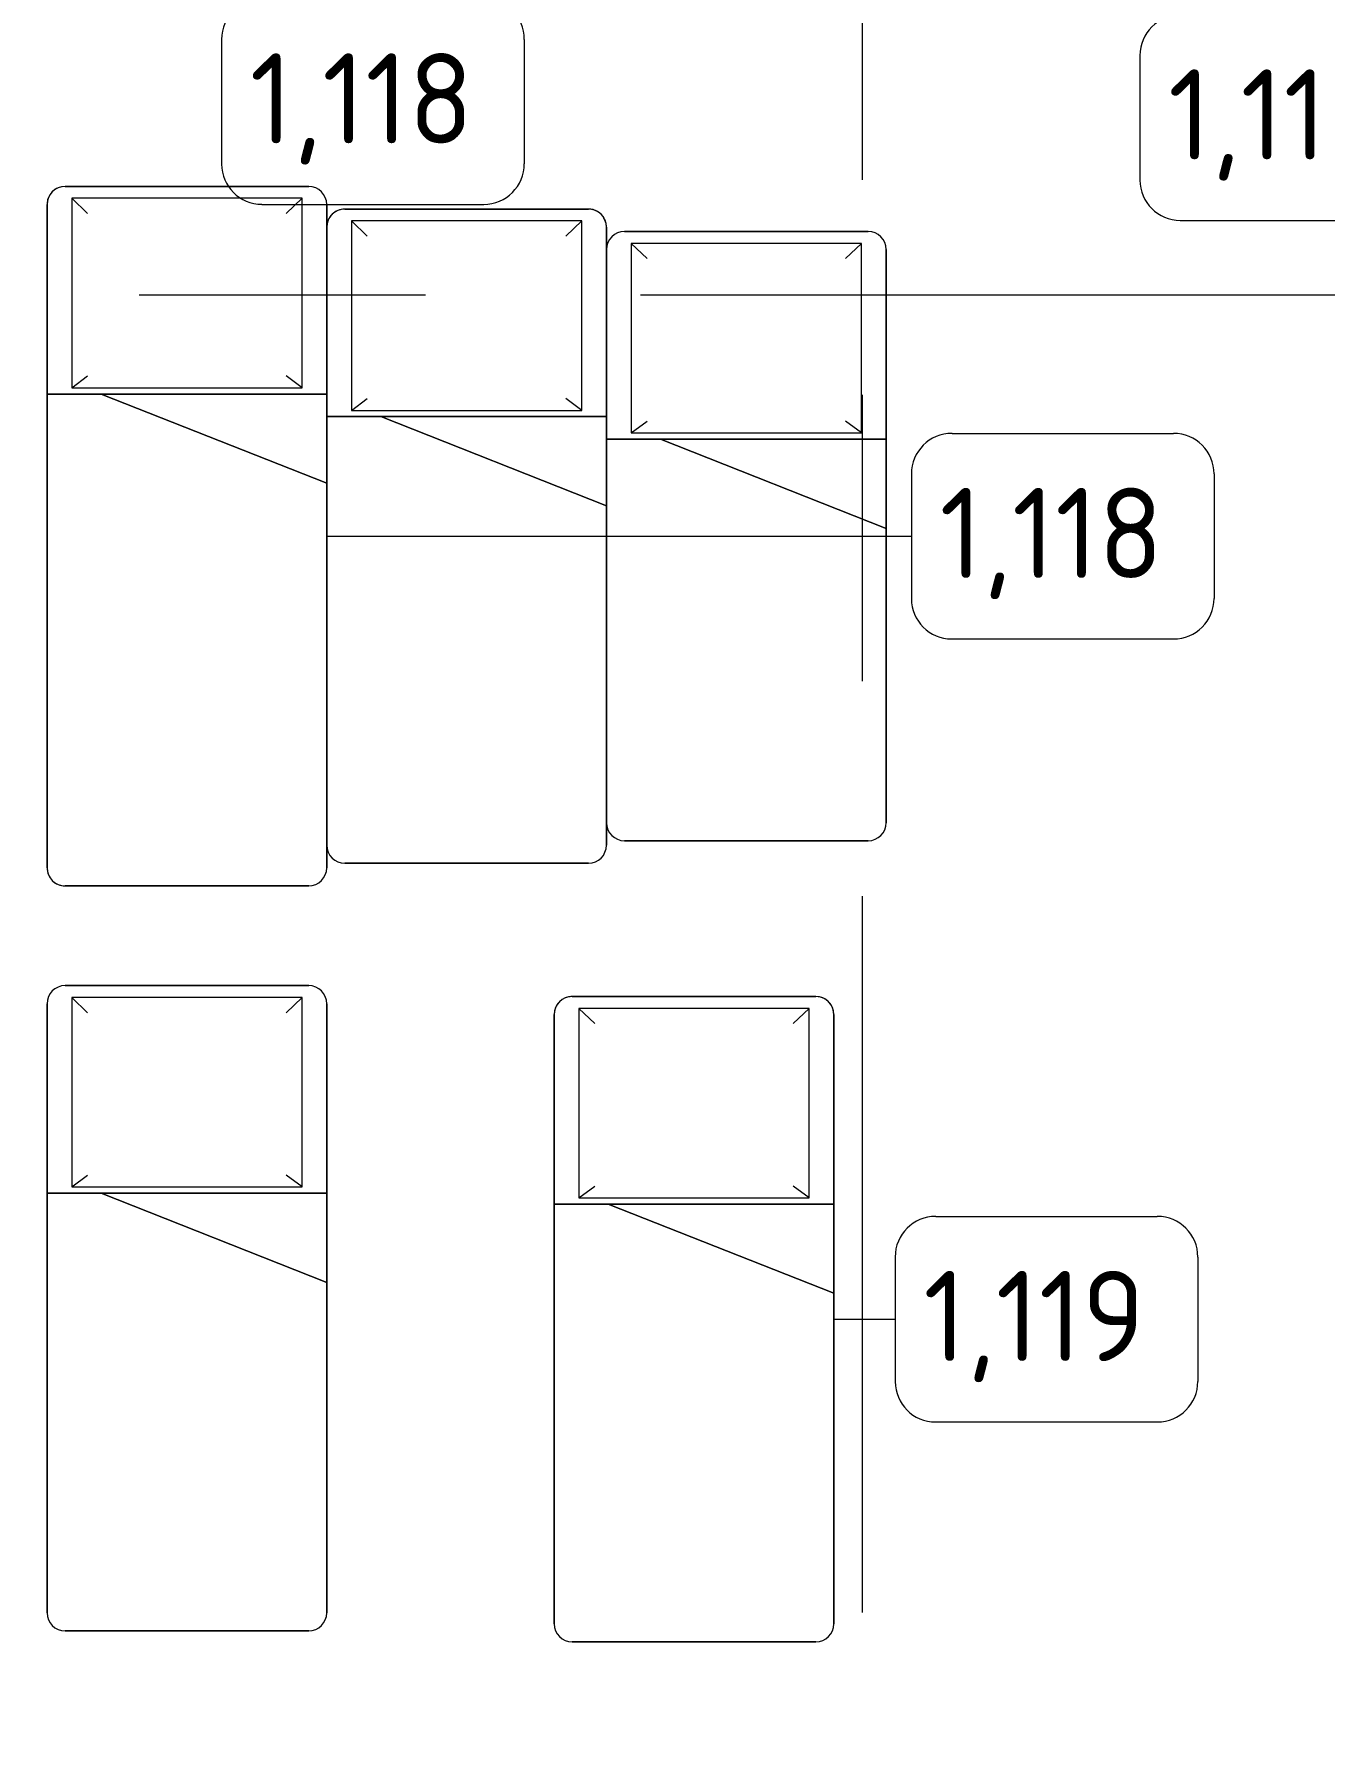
# Model space of a CAD drawing. Header units: millimetres. Extents: x 957 to 67880, y -2706 to 27400.
# Drawn here: x 61844 to 64704, y 4617 to 8378 of the extents above; entities that cross this region are included whole.
import ezdxf

# ---------------------------------------------------------------- set-up
doc = ezdxf.new("R2010")
doc.units = ezdxf.units.MM
doc.linetypes.add('Осевая', pattern=[3175, 635, -476.25, 1587.5, -476.25])
doc.layers.add('I-FURN-1', color=9, linetype='Continuous', lineweight=9, true_color=0x808080)
doc.layers.add('I-FURN-IDEN', color=7, linetype='Continuous', lineweight=9)
doc.layers.add('Оси-2', color=7, linetype='Осевая', lineweight=9)
doc.styles.add('GOST Common_4', font='GOST_Common.ttf', dxfattribs={"height": 200})

# ---------------------------------------------------------------- blocks, each defined once
blk = doc.blocks.new('Bed - Small Sizes - 1_119-V58-План расстановки мебели и оборудования 3 этажа в осях 23-33')
at = {"layer": 'I-FURN-1'}
for p, q in [((247.3, 0), (-292.7, 0)), ((-292.7, 0), (247.3, 0)), ((247.3, 0), (-292.7, 0)), ((-292.7, 0), (247.3, 0)), ((-277.5, -26.2), (-242.7, -60)), ((232.5, -26.2), (-277.5, -26.2)), ((-277.5, -26.2), (-277.5, -446.2)), ((232.5, -26.2), (-277.5, -26.2)), ((-277.5, -26.2), (-277.5, -446.2)), ((232.5, -26.2), (197.3, -60)), ((232.5, -446.2), (232.5, -26.2)), ((232.5, -446.2), (232.5, -26.2)), ((-332.7, -40), (-332.7, -460)), ((-332.7, -460), (-332.7, -40)), ((-332.7, -40), (-332.7, -460)), ((-332.7, -460), (-332.7, -40)), ((287.3, -460), (287.3, -40)), ((287.3, -40), (287.3, -460)), ((287.3, -657.7), (287.3, -40)), ((287.3, -40), (287.3, -657.7)), ((-277.5, -446.2), (-242.7, -420)), ((-277.5, -446.2), (232.5, -446.2)), ((-277.5, -446.2), (232.5, -446.2)), ((232.5, -446.2), (197.3, -420)), ((-332.7, -460), (-212.7, -460)), ((-212.7, -460), (-332.7, -460)), ((-332.7, -460), (-332.7, -1390)), ((-332.7, -1390), (-332.7, -460)), ((-332.7, -460), (-212.7, -460)), ((-212.7, -460), (287.3, -460)), ((287.3, -460), (-212.7, -460)), ((287.3, -460), (-212.7, -460)), ((-212.7, -460), (287.3, -657.7)), ((287.3, -657.7), (-212.7, -460)), ((-212.7, -460), (287.3, -460)), ((-212.7, -460), (287.3, -657.7)), ((-212.7, -460), (287.3, -460)), ((287.3, -657.7), (287.3, -460)), ((287.3, -460), (287.3, -657.7)), ((287.3, -1390), (287.3, -657.7)), ((287.3, -657.7), (287.3, -1390)), ((-292.7, -1430), (247.3, -1430)), ((247.3, -1430), (-292.7, -1430))]:
    blk.add_line(p, q, dxfattribs=at)
for centre, start, end in [((-292.7, -40), 90, 180), ((-292.7, -40), 90, 180), ((247.3, -40), 360, 90), ((247.3, -40), 0, 90), ((-292.7, -40), 90, 180), ((-292.7, -40), 90, 180), ((247.3, -40), 0, 90), ((247.3, -40), 0, 90), ((-292.7, -1390), 180, 270), ((-292.7, -1390), 180, 270), ((247.3, -1390), 270, 0), ((247.3, -1390), 270, 0)]:
    blk.add_arc(centre, 40, start, end, dxfattribs=at)
blk = doc.blocks.new('Bed - Small Sizes - 1_119-V62-План расстановки мебели и оборудования 3 этажа в осях 23-33')
at = {"layer": 'I-FURN-1'}
for p, q in [((247.3, 0), (-292.7, 0)), ((-292.7, 0), (247.3, 0)), ((247.3, 0), (-292.7, 0)), ((-292.7, 0), (247.3, 0)), ((-277.5, -26.2), (-242.7, -60)), ((232.5, -26.2), (-277.5, -26.2)), ((-277.5, -26.2), (-277.5, -446.2)), ((232.5, -26.2), (-277.5, -26.2)), ((-277.5, -26.2), (-277.5, -446.2)), ((232.5, -26.2), (197.3, -60)), ((232.5, -446.2), (232.5, -26.2)), ((232.5, -446.2), (232.5, -26.2)), ((-332.7, -40), (-332.7, -460)), ((-332.7, -460), (-332.7, -40)), ((-332.7, -40), (-332.7, -460)), ((-332.7, -460), (-332.7, -40)), ((287.3, -460), (287.3, -40)), ((287.3, -40), (287.3, -460)), ((287.3, -657.7), (287.3, -40)), ((287.3, -40), (287.3, -657.7)), ((-277.5, -446.2), (-242.7, -420)), ((-277.5, -446.2), (232.5, -446.2)), ((-277.5, -446.2), (232.5, -446.2)), ((232.5, -446.2), (197.3, -420)), ((-332.7, -460), (-212.7, -460)), ((-212.7, -460), (-332.7, -460)), ((-332.7, -460), (-332.7, -1390)), ((-332.7, -1390), (-332.7, -460)), ((-332.7, -460), (-212.7, -460)), ((-212.7, -460), (287.3, -460)), ((287.3, -460), (-212.7, -460)), ((287.3, -460), (-212.7, -460)), ((-212.7, -460), (287.3, -657.7)), ((287.3, -657.7), (-212.7, -460)), ((-212.7, -460), (287.3, -460)), ((-212.7, -460), (287.3, -657.7)), ((-212.7, -460), (287.3, -460)), ((287.3, -657.7), (287.3, -460)), ((287.3, -460), (287.3, -657.7)), ((287.3, -1390), (287.3, -657.7)), ((287.3, -657.7), (287.3, -1390)), ((-292.7, -1430), (247.3, -1430)), ((247.3, -1430), (-292.7, -1430))]:
    blk.add_line(p, q, dxfattribs=at)
for centre, start, end in [((-292.7, -40), 90, 180), ((-292.7, -40), 90, 180), ((247.3, -40), 360, 90), ((247.3, -40), 0, 90), ((-292.7, -40), 90, 180), ((-292.7, -40), 105, 180), ((-292.7, -40), 90, 105), ((247.3, -40), 60, 90), ((247.3, -40), 0, 90), ((247.3, -40), 0, 60), ((-292.7, -1390), 180, 270), ((-292.7, -1390), 180, 270), ((247.3, -1390), 270, 0), ((247.3, -1390), 270, 0)]:
    blk.add_arc(centre, 40, start, end, dxfattribs=at)
blk = doc.blocks.new('Bed - Small Sizes - 1_118-V63-План расстановки мебели и оборудования 3 этажа в осях 23-33')
at = {"layer": 'I-FURN-1'}
for p, q in [((247.3, 0), (-292.7, 0)), ((-292.7, 0), (247.3, 0)), ((247.3, 0), (-292.7, 0)), ((-292.7, 0), (247.3, 0)), ((-277.5, -26.2), (-242.7, -60)), ((232.5, -26.2), (-277.5, -26.2)), ((-277.5, -26.2), (-277.5, -446.2)), ((232.5, -26.2), (-277.5, -26.2)), ((-277.5, -26.2), (-277.5, -446.2)), ((232.5, -26.2), (197.3, -60)), ((232.5, -446.2), (232.5, -26.2)), ((232.5, -446.2), (232.5, -26.2)), ((-332.7, -40), (-332.7, -460)), ((-332.7, -460), (-332.7, -40)), ((-332.7, -40), (-332.7, -460)), ((-332.7, -460), (-332.7, -40)), ((287.3, -460), (287.3, -40)), ((287.3, -40), (287.3, -90)), ((287.3, -90), (287.3, -40)), ((287.3, -40), (287.3, -90)), ((287.3, -90), (287.3, -460)), ((287.3, -510), (287.3, -90)), ((287.3, -90), (287.3, -510)), ((-277.5, -446.2), (-242.7, -420)), ((-277.5, -446.2), (232.5, -446.2)), ((-277.5, -446.2), (232.5, -446.2)), ((232.5, -446.2), (197.3, -420)), ((-332.7, -460), (-212.7, -460)), ((-212.7, -460), (-332.7, -460)), ((-332.7, -460), (-332.7, -1510)), ((-332.7, -1510), (-332.7, -460)), ((-332.7, -460), (-212.7, -460)), ((-212.7, -460), (287.3, -460)), ((287.3, -460), (-212.7, -460)), ((287.3, -460), (-212.7, -460)), ((-212.7, -460), (287.3, -657.7)), ((287.3, -657.7), (-212.7, -460)), ((-212.7, -460), (287.3, -460)), ((-212.7, -460), (287.3, -657.7)), ((-212.7, -460), (287.3, -460)), ((287.3, -657.7), (287.3, -460)), ((287.3, -460), (287.3, -510)), ((287.3, -510), (287.3, -657.7)), ((287.3, -657.7), (287.3, -510)), ((287.3, -510), (287.3, -657.7)), ((287.3, -1510), (287.3, -657.7)), ((287.3, -657.7), (287.3, -1459.9)), ((287.3, -1460), (287.3, -1510)), ((-292.7, -1550), (247.3, -1550)), ((247.3, -1550), (-292.7, -1550))]:
    blk.add_line(p, q, dxfattribs=at)
for centre, start, end in [((-292.7, -40), 90, 180), ((-292.7, -40), 90, 180), ((247.3, -40), 360, 90), ((247.3, -40), 0, 90), ((-292.7, -40), 90, 180), ((-292.7, -40), 165, 180), ((-292.7, -40), 90, 165), ((247.3, -40), 0, 90), ((247.3, -40), 0, 90), ((-292.7, -1510), 180, 270), ((-292.7, -1510), 180, 225), ((-292.7, -1510), 225, 270), ((247.3, -1510), 270, 360), ((247.3, -1510), 270, 0)]:
    blk.add_arc(centre, 40, start, end, dxfattribs=at)
blk = doc.blocks.new('Bed - Small Sizes - Single 5-V64-План расстановки мебели и оборудования 3 этажа в осях 23-33')
at = {"layer": 'I-FURN-1'}
for p, q in [((247.3, 0), (-292.7, 0)), ((-292.7, 0), (247.3, 0)), ((247.3, 0), (-292.7, 0)), ((-292.7, 0), (247.3, 0)), ((-277.5, -26.2), (-242.7, -60)), ((232.5, -26.2), (-277.5, -26.2)), ((-277.5, -26.2), (-277.5, -446.2)), ((232.5, -26.2), (-277.5, -26.2)), ((-277.5, -26.2), (-277.5, -446.2)), ((232.5, -26.2), (197.3, -60)), ((232.5, -446.2), (232.5, -26.2)), ((232.5, -446.2), (232.5, -26.2)), ((-332.7, -40), (-332.7, -410)), ((-332.7, -460), (-332.7, -40)), ((-332.7, -40), (-332.7, -460)), ((-332.7, -460), (-332.7, -40)), ((287.3, -460), (287.3, -40)), ((287.3, -40), (287.3, -90)), ((287.3, -90), (287.3, -40)), ((287.3, -40), (287.3, -90)), ((287.3, -90), (287.3, -460)), ((287.3, -510), (287.3, -90)), ((287.3, -90), (287.3, -510)), ((-332.7, -410), (-332.7, -460)), ((-277.5, -446.2), (-242.7, -420)), ((-277.5, -446.2), (232.5, -446.2)), ((-277.5, -446.2), (232.5, -446.2)), ((232.5, -446.2), (197.3, -420)), ((-332.7, -460), (-212.7, -460)), ((-212.7, -460), (-332.7, -460)), ((-332.7, -460), (-332.7, -607.7)), ((-332.7, -607.7), (-332.7, -460)), ((-332.7, -460), (-212.7, -460)), ((-212.7, -460), (287.3, -460)), ((287.3, -460), (-212.7, -460)), ((287.3, -460), (-212.7, -460)), ((-212.7, -460), (287.3, -657.7)), ((287.3, -657.7), (-212.7, -460)), ((-212.7, -460), (287.3, -460)), ((-212.7, -460), (287.3, -657.7)), ((-212.7, -460), (287.3, -460)), ((287.3, -657.7), (287.3, -460)), ((287.3, -460), (287.3, -510)), ((287.3, -510), (287.3, -657.7)), ((287.3, -657.7), (287.3, -510)), ((287.3, -510), (287.3, -657.7)), ((-332.7, -607.7), (-332.7, -1410)), ((-332.7, -1410), (-332.7, -607.7)), ((287.3, -1410), (287.3, -657.7)), ((287.3, -657.7), (287.3, -1360)), ((287.3, -1360), (287.3, -1410)), ((-292.7, -1450), (247.3, -1450)), ((247.3, -1450), (-292.7, -1450))]:
    blk.add_line(p, q, dxfattribs=at)
for centre, start, end in [((-292.7, -40), 90, 180), ((-292.7, -40), 90, 180), ((247.3, -40), 360, 90), ((247.3, -40), 0, 90), ((-292.7, -40), 90, 180), ((-292.7, -40), 135, 180), ((-292.7, -40), 90, 135), ((247.3, -40), 75, 90), ((247.3, -40), 0, 90), ((247.3, -40), 15, 75), ((247.3, -40), 0, 15), ((-292.7, -1410), 180, 270), ((-292.7, -1410), 180, 270), ((247.3, -1410), 270, 0), ((247.3, -1410), 270, 0)]:
    blk.add_arc(centre, 40, start, end, dxfattribs=at)
blk = doc.blocks.new('Bed - Small Sizes - Single 6-V65-План расстановки мебели и оборудования 3 этажа в осях 23-33')
at = {"layer": 'I-FURN-1'}
for p, q in [((247.3, 0), (-292.7, 0)), ((-292.7, 0), (247.3, 0)), ((247.3, 0), (-292.7, 0)), ((-292.7, 0), (247.3, 0)), ((-277.5, -26.2), (-242.7, -60)), ((232.5, -26.2), (-277.5, -26.2)), ((-277.5, -26.2), (-277.5, -446.2)), ((232.5, -26.2), (-277.5, -26.2)), ((-277.5, -26.2), (-277.5, -446.2)), ((232.5, -26.2), (197.3, -60)), ((232.5, -446.2), (232.5, -26.2)), ((232.5, -446.2), (232.5, -26.2)), ((-332.7, -40), (-332.7, -410)), ((-332.7, -460), (-332.7, -40)), ((-332.7, -40), (-332.7, -460)), ((-332.7, -460), (-332.7, -40)), ((287.3, -460), (287.3, -40)), ((287.3, -40), (287.3, -460)), ((287.3, -657.7), (287.3, -40)), ((287.3, -40), (287.3, -657.7)), ((-332.7, -410), (-332.7, -460)), ((-277.5, -446.2), (-242.7, -420)), ((-277.5, -446.2), (232.5, -446.2)), ((-277.5, -446.2), (232.5, -446.2)), ((232.5, -446.2), (197.3, -420)), ((-332.7, -460), (-212.7, -460)), ((-212.7, -460), (-332.7, -460)), ((-332.7, -460), (-332.7, -607.7)), ((-332.7, -607.7), (-332.7, -460)), ((-332.7, -460), (-212.7, -460)), ((-212.7, -460), (287.3, -460)), ((287.3, -460), (-212.7, -460)), ((287.3, -460), (-212.7, -460)), ((-212.7, -460), (287.3, -657.7)), ((287.3, -657.7), (-212.7, -460)), ((-212.7, -460), (287.3, -460)), ((-212.7, -460), (287.3, -657.7)), ((-212.7, -460), (287.3, -460)), ((287.3, -657.7), (287.3, -460)), ((287.3, -460), (287.3, -657.7)), ((-332.7, -607.7), (-332.7, -1310)), ((-332.7, -1310), (-332.7, -607.7)), ((287.3, -1310), (287.3, -657.7)), ((287.3, -657.7), (287.3, -1310)), ((-292.7, -1350), (247.3, -1350)), ((247.3, -1350), (-292.7, -1350))]:
    blk.add_line(p, q, dxfattribs=at)
for centre, start, end in [((-292.7, -40), 90, 180), ((-292.7, -40), 90, 180), ((247.3, -40), 360, 90), ((247.3, -40), 0, 90), ((-292.7, -40), 90, 180), ((-292.7, -40), 90, 180), ((247.3, -40), 0, 90), ((247.3, -40), 0, 90), ((-292.7, -1310), 180, 270), ((-292.7, -1310), 180, 270), ((247.3, -1310), 270, 0), ((247.3, -1310), 270, 0)]:
    blk.add_arc(centre, 40, start, end, dxfattribs=at)
blk = doc.blocks.new('Марка_Мебель - В прямоуг_Balcon_Марка-25523697-План расстановки мебели и оборудования 3 этажа в осях 23-33')
at = {"layer": 'I-FURN-IDEN'}
for p, q in [((-2.455, 2.278), (2.455, 2.278)), ((-3.355, 1.378), (-3.355, -1.384)), ((3.355, 1.378), (3.355, -1.378)), ((-2.461, -2.278), (2.455, -2.278))]:
    blk.add_line(p, q, dxfattribs=at)
for centre, radius, start, end in [((-2.455, 1.378), 0.9, 90, 180), ((2.455, 1.378), 0.9, 0, 90), ((-2.461, -1.384), 0.893, 180, 270), ((2.455, -1.378), 0.9, 270, 0)]:
    blk.add_arc(centre, radius, start, end, dxfattribs=at)

msp = doc.modelspace()

# ---------------------------------------------------------------- linework, layer by layer
at = {"layer": 'I-FURN-IDEN'}
for p, q in [((62493.1, 7265.3), (63789.2, 7265.3)), ((63617.1, 5530), (63753.2, 5530))]:
    msp.add_line(p, q, dxfattribs=at)
at = {"layer": 'Оси-2'}
for p, q in [((63680.5, 593.7), (63680.5, 19191.6)), ((27152.2, 7800), (65200.5, 7800))]:
    msp.add_line(p, q, dxfattribs=at)

# ---------------------------------------------------------------- block references
at = {"layer": 'I-FURN-1'}
for name, p in [('Bed - Small Sizes - 1_118-V63-План расстановки мебели и оборудования 3 этажа в осях 23-33', (62205.8, 8040.3)), ('Bed - Small Sizes - Single 5-V64-План расстановки мебели и оборудования 3 этажа в осях 23-33', (62825.8, 7990.3)), ('Bed - Small Sizes - Single 6-V65-План расстановки мебели и оборудования 3 этажа в осях 23-33', (63445.8, 7940.3)), ('Bed - Small Sizes - 1_119-V58-План расстановки мебели и оборудования 3 этажа в осях 23-33', (62205.8, 6269.2)), ('Bed - Small Sizes - 1_119-V62-План расстановки мебели и оборудования 3 этажа в осях 23-33', (63329.8, 6245))]:
    msp.add_blockref(name, p, dxfattribs=at)
at = {"layer": 'I-FURN-IDEN', "xscale": 99.99999999999993, "yscale": 99.99999999999993, "zscale": 99.99999999999993}
for p in [(62595.5, 8228.4), (64631.3, 8192.7), (64124.7, 7265.3), (64088.7, 5530)]:
    msp.add_blockref('Марка_Мебель - В прямоуг_Balcon_Марка-25523697-План расстановки мебели и оборудования 3 этажа в осях 23-33', p, dxfattribs=at)

# ---------------------------------------------------------------- texts
at = {"layer": 'I-FURN-IDEN', "char_height": 200, "width": 625.316, "attachment_point": 1, "style": 'GOST Common_4'}
for s, insert in [('1,118', (62322.5, 8335.4)), ('1,118', (64358.3, 8299.8)), ('1,118', (63851.7, 7372.3)), ('1,119', (63815.7, 5637))]:
    msp.add_mtext(s, dxfattribs=dict(at, insert=insert))

doc.saveas('drawing.dxf')
